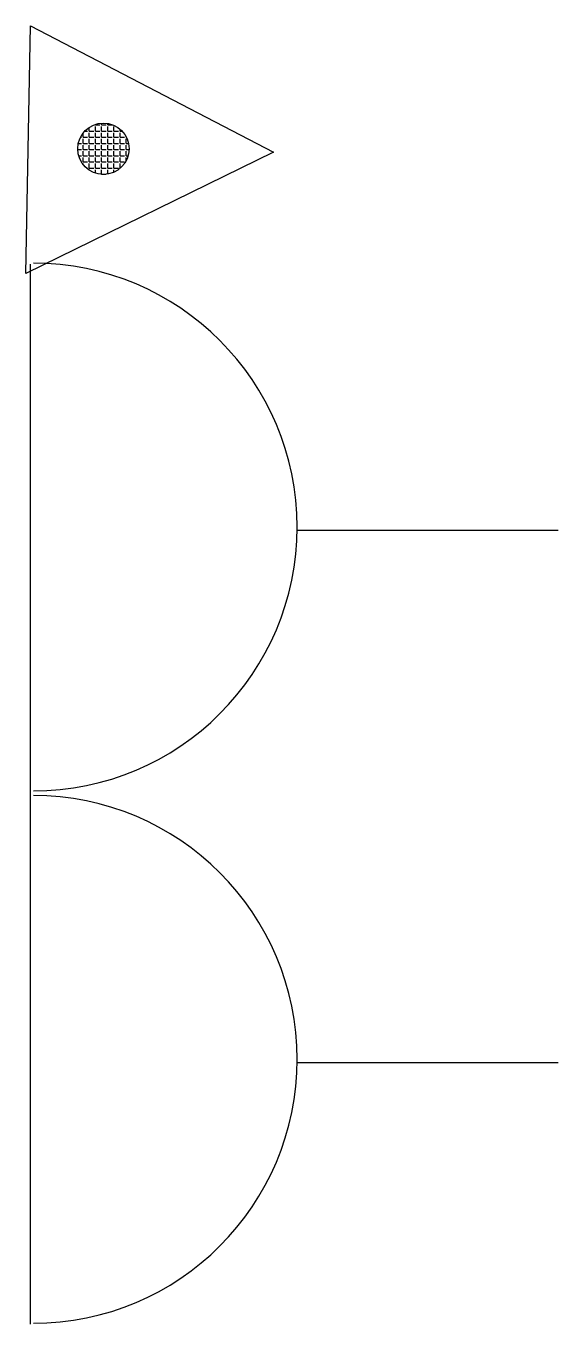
# Model space of a CAD drawing. Header units: millimetres. Extents: x 2771 to 3374, y 925 to 2396.
import ezdxf

# ---------------------------------------------------------------- set-up
doc = ezdxf.new("R2010")
doc.units = ezdxf.units.MM
doc.layers.add('PDF_Geometry', color=7, linetype='Continuous', true_color=0xfd8379)

# ---------------------------------------------------------------- blocks, each defined once
blk = doc.blocks.new('CCT-DATA')
at = {"layer": 'PDF_Geometry', "color": 1, "lineweight": 25}
blk.add_lwpolyline([(0, 873.1), (275.2, 730.2), (-5.3, 592.7)], close=True, dxfattribs=at)
for points in [[(0, -597.9), (0, 603.2)], [(301.6, 301.6), (597.9, 301.6)], [(301.6, -301.6), (597.9, -301.6)]]:
    blk.add_lwpolyline(points, dxfattribs=at)
blk.add_circle((82.5, 733.9), 29.1, dxfattribs=at)
for centre in [(3.1, 305.2), (3.1, -298)]:
    blk.add_arc(centre, 299, 270, 90, dxfattribs=at)

msp = doc.modelspace()

# ---------------------------------------------------------------- hatches: boundary and pattern name
h = msp.add_hatch()
h.set_pattern_fill('ANGLE', color=1)
h.set_pattern_definition([(0, (0, 0), (0, 6.985), [5.08, -1.905]), (90, (0, 0), (-6.985, 4e-16), [5.08, -1.905])])
h.paths.add_polyline_path([(2888, 2257.1, 1), (2829.8, 2257.1, 1)])

# ---------------------------------------------------------------- block references
msp.add_blockref('CCT-DATA', (2776.4, 1523.2))

doc.saveas('drawing.dxf')
